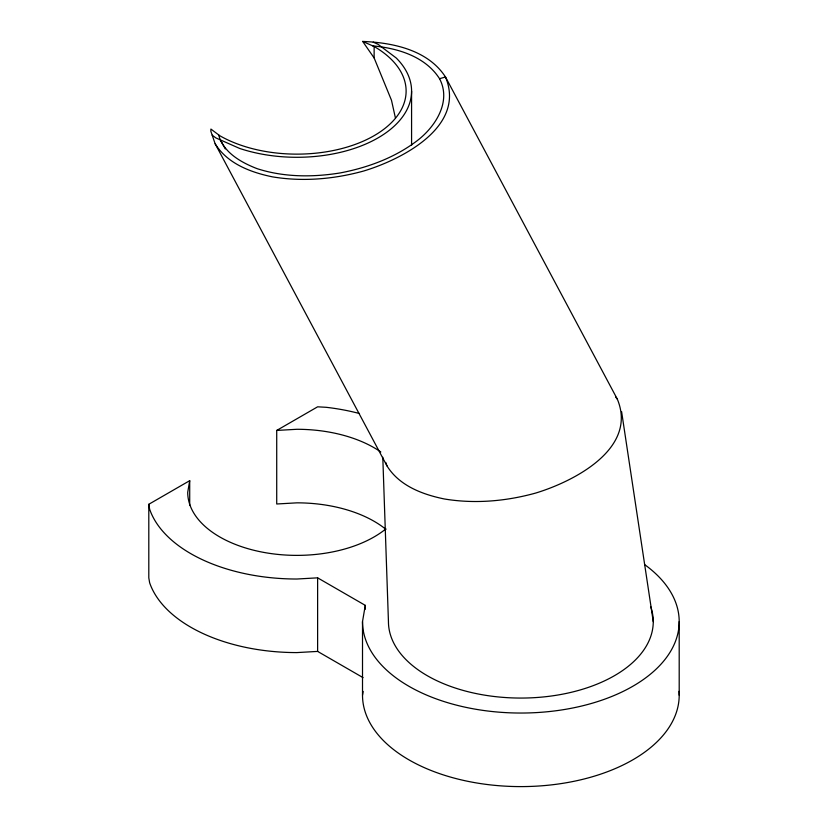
<?xml version="1.0" encoding="UTF-8"?>
<svg xmlns="http://www.w3.org/2000/svg" width="828" height="828" viewBox="0 0 828 828"><rect width="100%" height="100%" fill="white"/><g stroke="black" fill="none" stroke-linecap="round" stroke-linejoin="round"><path stroke-width="1.24" d="M362.674 41.431C392.845 42.642 427.89 49.866 445.485 76.983L617.295 399.086C638.036 448.724 573.607 481.596 535.499 493.115C505.898 501.282 474.682 504.024 444.294 498.963C422.435 494.461 399.22 485.757 386.966 465.874L215.145 143.761L210.85 131.29L210.902 129.054L219.699 135.668A109.203 63.052 0 0 0 374.132 135.668A109.203 63.052 0 0 0 374.132 46.503L362.674 41.431L374.132 57.96L391.489 100.281L395.411 117.918M363.068 677.646L317.621 651.408L296.921 652.588A150.158 86.692 0 0 1 149.651 582.808L148.802 577.851L148.802 504.283L189.705 480.675L187.718 492.329A109.203 63.052 0 0 0 263.646 552.38A109.203 63.052 0 0 0 385.848 528.916M679.063 691.349A158.345 91.422 0 0 1 524.176 786.579A158.345 91.422 0 0 1 362.509 695.178L362.509 621.621L365.283 605.361L317.621 577.84L296.921 579.02A150.158 86.692 0 0 1 149.651 509.241L148.802 504.283M362.509 695.178L363.15 691.432M385.848 529.299A109.203 63.052 0 0 0 296.921 502.844L276.718 503.993L276.718 430.436L317.621 406.817L326.211 407.304A150.158 86.692 0 0 1 359.507 413.534M372.714 45.882C397.709 48.169 425.323 56.418 439.544 78.701L445.485 76.983C466.226 126.622 401.797 159.493 363.689 171.013C334.088 179.169 302.872 181.912 272.474 176.861C250.615 172.359 227.41 163.654 215.145 143.761M276.718 430.436L296.921 429.287A109.203 63.052 0 0 1 380.808 451.964M373.231 42.166L378.003 44.277L396.219 57.991A114.668 66.199 0 0 1 378.003 137.903A114.668 66.199 0 0 1 239.582 148.419L215.839 137.903L212.185 135.15M615.701 397.047L617.295 399.086M220.351 139.901L225.309 148.916M439.544 78.701C451.622 101.544 435.497 126.632 417.312 140.594C394.79 157.765 367.684 167.722 340.049 172.959C312.498 177.378 283.828 177.296 257.084 168.653C241.103 162.464 223.394 152.559 218.613 134.85M385.786 462.469L386.966 465.874M621.59 411.557L653.261 621.621M382.795 457.253L388.446 621.621A132.408 76.445 0 0 0 533.832 697.693A132.408 76.445 0 0 0 650.715 606.707M679.198 621.621L679.198 695.178M411.578 91.09L411.578 145.407M374.132 46.503L374.132 57.96M365.283 605.361L365.283 609.232M317.621 577.84L317.621 651.408M189.705 480.675L189.705 505.194M644.805 564.727A158.345 91.422 0 0 1 573.038 707.93A158.345 91.422 0 0 1 362.509 621.621"/></g></svg>
